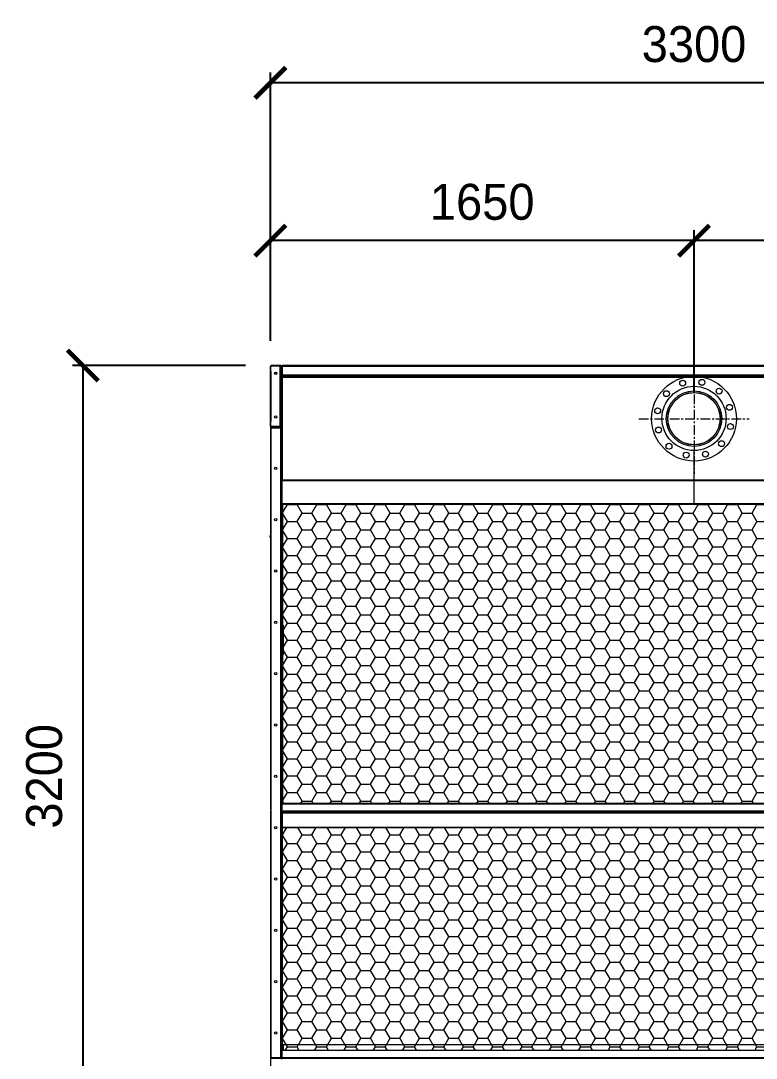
# Model space of a CAD drawing. Header units: millimetres. Extents: x 11674 to 41081, y 10956 to 31751.
# Drawn here: x 29196 to 32061, y 18191 to 22232 of the extents above; entities that cross this region are included whole.
import ezdxf

# ---------------------------------------------------------------- set-up
doc = ezdxf.new("R2010")
doc.units = ezdxf.units.MM
doc.linetypes.add('CENTER', pattern=[2, 1.25, -0.25, 0.25, -0.25])
doc.layers.add('center', color=1, linetype='CENTER')
doc.layers.add('냉각탑_dim', color=1, linetype='Continuous')
doc.styles.add('HY울릉도L', font='')
doc.styles.get('HY울릉도L').set_extended_font_data('HY울릉도L')
doc.dimstyles.new('성지DIM', dxfattribs={"dimtxt": 3.5, "dimasz": 3, "dimexe": 1, "dimexo": 2.5, "dimgap": 2, "dimtad": 1, "dimdec": 0, "dimzin": 3, "dimdsep": 46, "dimtxsty": 'HY울릉도L', "dimblk": 'ARCHTICK', "dimcen": -2, "dimclrd": 256, "dimclre": 256, "dimclrt": 7, "dimadec": 0, "dimazin": 0, "dimtfac": 1, "dimtdec": 0, "dimtofl": 0, "dimtmove": 0, "dimatfit": 3, "dimfxl": 1, "dimtolj": 1, "dimtzin": 0, "dimlwe": -1, "dimarcsym": 0})
pattern_1 = [(0, (-379531.132, -68872.724), (57.15, 32.9955677), [38.1, -76.2]), (120, (-379531.132, -68872.724), (-57.15, 32.995568), [38.1, -76.2]), (60, (-379531.132, -68872.724), (1e-07, 65.9911357), [-76.2, 38.1])]

# ---------------------------------------------------------------- blocks, each defined once
blk = doc.blocks.new('_ArchTick')
at = {"color": 0, "linetype": 'ByBlock', "const_width": 0.15}
blk.add_lwpolyline([(-0.5, -0.5), (0.5, 0.5)], dxfattribs=at)
blk = doc.blocks.new('*D175')
at = {"layer": 'Defpoints', "color": 0, "transparency": 16777216}
for p in [(30168.3, 21375.5), (30168.3, 20885.5), (31818.3, 20681.9)]:
    blk.add_point(p, dxfattribs=at)
at = {"layer": '냉각탑_dim', "transparency": 16777216}
for p, q in [((30168.3, 20985.5), (30168.3, 21415.5)), ((31818.3, 20781.9), (31818.3, 21415.5))]:
    blk.add_line(p, q, dxfattribs=at)
at = {"layer": '냉각탑_dim', "lineweight": -2, "transparency": 16777216}
blk.add_line((31818.3, 21375.5), (30168.3, 21375.5), dxfattribs=at)
at = {"layer": '냉각탑_dim', "lineweight": -2, "transparency": 16777216, "xscale": 120, "yscale": 120, "zscale": 120, "rotation": 180}
blk.add_blockref('_ArchTick', (30168.3, 21375.5), dxfattribs=at)
at = {"layer": '냉각탑_dim', "lineweight": -2, "transparency": 16777216, "xscale": 120, "yscale": 120, "zscale": 120}
blk.add_blockref('_ArchTick', (31818.3, 21375.5), dxfattribs=at)
at = {"layer": '냉각탑_dim', "color": 7, "transparency": 16777216, "insert": (30993.3, 21525.5), "char_height": 140, "attachment_point": 5, "style": 'HY울릉도L'}
blk.add_mtext('\\A1;1650', dxfattribs=at)
blk = doc.blocks.new('*D176')
at = {"layer": 'Defpoints', "color": 0, "transparency": 16777216}
for p in [(31818.3, 21375.5), (33468.3, 20886), (31818.3, 20681.9)]:
    blk.add_point(p, dxfattribs=at)
at = {"layer": '냉각탑_dim', "transparency": 16777216}
for p, q in [((31818.3, 20781.9), (31818.3, 21415.5)), ((33468.3, 20986), (33468.3, 21415.5))]:
    blk.add_line(p, q, dxfattribs=at)
at = {"layer": '냉각탑_dim', "lineweight": -2, "transparency": 16777216}
blk.add_line((33468.3, 21375.5), (31818.3, 21375.5), dxfattribs=at)
at = {"layer": '냉각탑_dim', "lineweight": -2, "transparency": 16777216, "xscale": 120, "yscale": 120, "zscale": 120, "rotation": 180}
blk.add_blockref('_ArchTick', (31818.3, 21375.5), dxfattribs=at)
at = {"layer": '냉각탑_dim', "lineweight": -2, "transparency": 16777216, "xscale": 120, "yscale": 120, "zscale": 120}
blk.add_blockref('_ArchTick', (33468.3, 21375.5), dxfattribs=at)
at = {"layer": '냉각탑_dim', "color": 7, "transparency": 16777216, "insert": (32643.3, 21525.5), "char_height": 140, "attachment_point": 5, "style": 'HY울릉도L'}
blk.add_mtext('\\A1;1650', dxfattribs=at)
blk = doc.blocks.new('*D182')
at = {"layer": 'Defpoints', "color": 0, "transparency": 16777216}
for p in [(30168.3, 21989.9), (30168.3, 20885.5), (33468.3, 20885.5)]:
    blk.add_point(p, dxfattribs=at)
at = {"layer": '냉각탑_dim', "transparency": 16777216}
for p, q in [((30168.3, 20985.5), (30168.3, 22029.9)), ((33468.3, 20985.5), (33468.3, 22029.9))]:
    blk.add_line(p, q, dxfattribs=at)
at = {"layer": '냉각탑_dim', "lineweight": -2, "transparency": 16777216}
blk.add_line((33468.3, 21989.9), (30168.3, 21989.9), dxfattribs=at)
at = {"layer": '냉각탑_dim', "lineweight": -2, "transparency": 16777216, "xscale": 120, "yscale": 120, "zscale": 120, "rotation": 180}
blk.add_blockref('_ArchTick', (30168.3, 21989.9), dxfattribs=at)
at = {"layer": '냉각탑_dim', "lineweight": -2, "transparency": 16777216, "xscale": 120, "yscale": 120, "zscale": 120}
blk.add_blockref('_ArchTick', (33468.3, 21989.9), dxfattribs=at)
at = {"layer": '냉각탑_dim', "color": 7, "transparency": 16777216, "insert": (31818.3, 22139.9), "char_height": 140, "attachment_point": 5, "style": 'HY울릉도L'}
blk.add_mtext('\\A1;3300', dxfattribs=at)
blk = doc.blocks.new('*D183')
at = {"layer": 'Defpoints', "color": 0, "transparency": 16777216}
for p in [(30171.7, 20888.9), (29437.8, 17688.9), (30171.7, 17688.9)]:
    blk.add_point(p, dxfattribs=at)
at = {"layer": '냉각탑_dim', "transparency": 16777216}
for p, q in [((30071.7, 20888.9), (29397.8, 20888.9)), ((30071.7, 17688.9), (29397.8, 17688.9))]:
    blk.add_line(p, q, dxfattribs=at)
at = {"layer": '냉각탑_dim', "lineweight": -2, "transparency": 16777216}
blk.add_line((29437.8, 20888.9), (29437.8, 17688.9), dxfattribs=at)
at = {"layer": '냉각탑_dim', "lineweight": -2, "transparency": 16777216, "xscale": 120, "yscale": 120, "zscale": 120}
for p, rotation in [((29437.8, 20888.9), 90), ((29437.8, 17688.9), 270)]:
    blk.add_blockref('_ArchTick', p, dxfattribs=dict(at, rotation=rotation))
at = {"layer": '냉각탑_dim', "color": 7, "transparency": 16777216, "insert": (29287.8, 19288.9), "char_height": 140, "attachment_point": 5, "rotation": 90, "style": 'HY울릉도L'}
blk.add_mtext('\\A1;3200', dxfattribs=at)
blk = doc.blocks.new('2')
at = {"lineweight": 20}
h = blk.add_hatch(dxfattribs=at)
h.set_pattern_fill('HONEY', scale=12)
h.set_pattern_definition(pattern_1)
h.paths.add_polyline_path([(30215.7, 20349.2), (30215.7, 19182.6), (33426.3, 19182.6), (33426.3, 20349.2)])
h = blk.add_hatch(dxfattribs=at)
h.set_pattern_fill('HONEY', scale=12)
h.set_pattern_definition(pattern_1)
h.paths.add_polyline_path([(30215.7, 19089.3), (30215.7, 18221), (33426.3, 18221), (33426.3, 19089.3)])
at = {"color": 7, "lineweight": 20, "ltscale": 0.006917}
for p, q in [((30168.3, 20868.9), (30168.3, 20885.5)), ((30168.3, 20868.9), (30168.3, 20885.5)), ((30168.3, 20668.9), (30168.3, 20652.3)), ((30168.3, 20652.3), (30168.3, 20668.9))]:
    blk.add_line(p, q, dxfattribs=at)
at = {"color": 7, "lineweight": 20, "ltscale": 0.000833333}
for p, q in [((30168.3, 20868.9), (30170.3, 20868.9)), ((30168.3, 20866.9), (30170.3, 20866.9)), ((30212.3, 20845.2), (30214.3, 20845.2)), ((30212.3, 20843.5), (30214.3, 20843.5)), ((30168.3, 20668.9), (30170.3, 20668.9)), ((30168.3, 20668.9), (30170.3, 20668.9)), ((30214.3, 19808.2), (30212.3, 19808.2)), ((30214.3, 19806.6), (30212.3, 19806.6))]:
    blk.add_line(p, q, dxfattribs=at)
at = {"color": 7, "lineweight": 20, "ltscale": 0.081667}
for p, q in [((30168.3, 20670.9), (30168.3, 20866.9)), ((30171.7, 20670.9), (30171.7, 20866.9))]:
    blk.add_line(p, q, dxfattribs=at)
at = {"color": 7, "lineweight": 20, "ltscale": 0.007958}
for p, q in [((30170.3, 20866.9), (30170.3, 20886)), ((30170.3, 20651.8), (30170.3, 20670.9))]:
    blk.add_line(p, q, dxfattribs=at)
at = {"color": 7, "lineweight": 20, "ltscale": 0.01525}
for p, q in [((30206.9, 20886), (30170.3, 20886)), ((30170.3, 20651.8), (30206.9, 20651.8))]:
    blk.add_line(p, q, dxfattribs=at)
at = {"color": 7, "lineweight": 20, "ltscale": 0.000583333}
for p, q in [((30171.7, 20866.9), (30170.3, 20866.9)), ((30170.3, 20670.9), (30171.7, 20670.9)), ((30212.3, 19153.7), (30213.7, 19153.7)), ((30212.3, 19146.4), (30213.7, 19146.4)), ((30169.9, 18190.9), (30169.9, 18192.3)), ((30207.5, 18190.9), (30207.5, 18192.3)), ((30212.3, 18193.7), (30213.7, 18193.7))]:
    blk.add_line(p, q, dxfattribs=at)
at = {"color": 7, "lineweight": 20, "ltscale": 0.014667}
for p, q in [((30206.9, 20888.9), (30171.7, 20888.9)), ((30171.7, 20888.9), (30206.9, 20888.9)), ((30206.9, 20886.9), (30171.7, 20886.9)), ((30171.7, 20650.9), (30206.9, 20650.9)), ((30206.9, 20650.9), (30171.7, 20650.9)), ((30171.7, 20648.9), (30206.9, 20648.9))]:
    blk.add_line(p, q, dxfattribs=at)
at = {"color": 7, "lineweight": 20, "ltscale": 0.000374085}
blk.add_line((30173.7, 20886), (30173.7, 20886.9), dxfattribs=at)
at = {"color": 7, "lineweight": 20, "ltscale": 0.000833263}
blk.add_line((30206.9, 20888.9), (30208.9, 20888.9), dxfattribs=at)
at = {"color": 7, "lineweight": 20, "ltscale": 0.000375}
for p, q in [((30206.9, 20886), (30206.9, 20886.9)), ((30213.5, 20845.2), (30213.5, 20846.1)), ((30206.9, 20651.8), (30206.9, 20650.9))]:
    blk.add_line(p, q, dxfattribs=at)
at = {"color": 7, "lineweight": 20, "ltscale": 0.001002}
for p, q in [((30209.3, 20886.9), (30206.9, 20886.9)), ((30209.3, 20650.9), (30206.9, 20650.9))]:
    blk.add_line(p, q, dxfattribs=at)
at = {"color": 7, "lineweight": 20, "ltscale": 0.097583}
blk.add_line((30206.9, 20651.8), (30206.9, 20886), dxfattribs=at)
at = {"color": 7, "lineweight": 20, "ltscale": 0.000448698}
for p, q in [((30209.7, 20887.5), (30208.8, 20886.9)), ((30209.7, 20650.2), (30208.8, 20650.9))]:
    blk.add_line(p, q, dxfattribs=at)
at = {"color": 7, "lineweight": 20, "ltscale": 0.000272626}
blk.add_line((30208.9, 20888.9), (30208.9, 20888.2), dxfattribs=at)
at = {"color": 7, "lineweight": 20, "ltscale": 0.000736965}
blk.add_line((30211.7, 20887.2), (30209.9, 20887.2), dxfattribs=at)
at = {"color": 7, "lineweight": 20, "ltscale": 8.05106e-06}
blk.add_line((30210.3, 20885.5), (30210.3, 20885.5), dxfattribs=at)
blk.add_line((30210.3, 20885.5), (30210.3, 20885.5), dxfattribs=at)
at = {"color": 7, "lineweight": 20, "ltscale": 0.097167}
blk.add_line((30210.3, 20652.3), (30210.3, 20885.5), dxfattribs=at)
at = {"color": 7, "lineweight": 20, "ltscale": 0.000414935}
for p, q in [((30211.3, 20887.9), (30210.6, 20887.2)), ((30214, 20887.2), (30213.3, 20887.9))]:
    blk.add_line(p, q, dxfattribs=at)
at = {"color": 7, "lineweight": 20, "ltscale": 0.000125672}
blk.add_line((30212.6, 20886.9), (30212.3, 20886.9), dxfattribs=at)
at = {"color": 7, "lineweight": 20, "ltscale": 0.00012559}
blk.add_line((30212.6, 20886.9), (30212.3, 20886.9), dxfattribs=at)
at = {"color": 7, "lineweight": 20, "ltscale": 0.000562231}
blk.add_line((30212.3, 20885.5), (30212.3, 20886.9), dxfattribs=at)
at = {"color": 7, "lineweight": 20, "ltscale": 0.013833}
for p, q in [((30212.3, 20885.5), (30212.3, 20852.3)), ((30214, 20885.5), (30214, 20852.3))]:
    blk.add_line(p, q, dxfattribs=at)
at = {"color": 7, "lineweight": 20, "ltscale": 0.000708333}
for p, q in [((30214, 20885.5), (30212.3, 20885.5)), ((30212.3, 20845.2), (30212.3, 20843.5)), ((30214.3, 20845.2), (30214.3, 20843.5)), ((30215.7, 19150.9), (30215.7, 19149.2)), ((30242.3, 19149.2), (30242.3, 19150.9)), ((31371.8, 19149.2), (31371.8, 19150.9)), ((31375.2, 19149.2), (31375.2, 19150.9)), ((31393.4, 19149.2), (31393.4, 19150.9)), ((31396.8, 19149.2), (31396.8, 19150.9))]:
    blk.add_line(p, q, dxfattribs=at)
at = {"color": 7, "lineweight": 20, "ltscale": 0.000561904}
blk.add_line((30212.3, 20850.9), (30212.3, 20852.2), dxfattribs=at)
at = {"color": 7, "lineweight": 20, "ltscale": 0.000125435}
blk.add_line((30212.6, 20850.9), (30212.3, 20850.9), dxfattribs=at)
at = {"color": 7, "lineweight": 20, "ltscale": 0.002375}
blk.add_line((30212.3, 20845.2), (30212.3, 20850.9), dxfattribs=at)
at = {"color": 7, "lineweight": 20, "ltscale": 0.001131}
blk.add_line((30214, 20885.5), (30214, 20888.2), dxfattribs=at)
at = {"color": 7, "lineweight": 20}
for p, q in [((33422.6, 20885.5), (30214, 20885.5)), ((30214, 20852.3), (33422.6, 20852.3)), ((33420.9, 20888.9), (30215.7, 20888.9)), ((30214, 20848.9), (33422.6, 20848.9)), ((30215.7, 20846.9), (33420.9, 20846.9)), ((30215.7, 20843.5), (33420.9, 20843.5)), ((31762.3, 20847.3), (30424, 20847.3)), ((30207.5, 20650.9), (30207.5, 18192.3)), ((30210.3, 20652.3), (30210.3, 18193.7)), ((30169.5, 20645.5), (30169.5, 18192.3)), ((33426.3, 20442.5), (30215.7, 20442.5)), ((33426.3, 20439.3), (30215.7, 20439.3)), ((30207.5, 20349.2), (33426.3, 20349.2)), ((30210.3, 20351.7), (33426.3, 20351.7)), ((30213.7, 19153.9), (33422.9, 19153.9)), ((32682.7, 19181), (30213.9, 19181)), ((32682.7, 19182.6), (30218.3, 19182.6)), ((30213.7, 19146.6), (33422.9, 19146.6)), ((30215.1, 19150.9), (33421.5, 19150.9)), ((30215.1, 19149.2), (33421.5, 19149.2)), ((30213.7, 19089.3), (33422.9, 19089.3)), ((30213.7, 19089.2), (33422.9, 19089.2)), ((33422.9, 19089), (30213.7, 19089)), ((32682.7, 18242.6), (30218.3, 18242.6)), ((30213.7, 18193.9), (33422.9, 18193.9)), ((32682.7, 18221), (30213.9, 18221)), ((30215.1, 18190.9), (33421.5, 18190.9))]:
    blk.add_line(p, q, dxfattribs=at)
at = {"color": 7, "lineweight": 20, "ltscale": 0.001417}
for p, q in [((30214, 20852.3), (30214, 20848.9)), ((30215.7, 20843.5), (30212.3, 20843.5)), ((30215.7, 20843.5), (30215.7, 20846.9)), ((31818.3, 20843.5), (31818.3, 20846.9)), ((30168.3, 20670.9), (30171.7, 20670.9))]:
    blk.add_line(p, q, dxfattribs=at)
at = {"color": 7, "lineweight": 20, "ltscale": 4.99865e-05}
blk.add_line((30215.6, 20888.9), (30215.7, 20888.9), dxfattribs=at)
at = {"color": 7, "lineweight": 20, "ltscale": 1.75167e-05}
blk.add_line((30215.7, 20888.9), (30215.7, 20888.9), dxfattribs=at)
at = {"color": 7, "lineweight": 20, "ltscale": 1.55221e-05}
blk.add_line((30215.7, 20888.9), (30215.7, 20888.9), dxfattribs=at)
at = {"color": 7, "lineweight": 20, "ltscale": 4.33485e-05}
blk.add_line((30217.6, 20888.9), (30217.7, 20888.9), dxfattribs=at)
at = {"color": 7, "lineweight": 20, "ltscale": 4.06755e-05}
blk.add_line((30217.6, 20888.9), (30217.7, 20888.9), dxfattribs=at)
at = {"color": 7, "lineweight": 20, "ltscale": 3.95576e-05}
blk.add_line((30217.6, 20888.9), (30217.7, 20888.9), dxfattribs=at)
at = {"color": 7, "lineweight": 20, "ltscale": 3.00579e-05}
blk.add_line((30217.7, 20888.9), (30217.7, 20888.9), dxfattribs=at)
at = {"color": 7, "lineweight": 20, "ltscale": 1.78003e-05}
blk.add_line((30217.7, 20888.9), (30217.7, 20888.9), dxfattribs=at)
at = {"color": 7, "lineweight": 20, "ltscale": 1.24791e-05}
blk.add_line((30217.7, 20888.9), (30217.7, 20888.9), dxfattribs=at)
at = {"color": 7, "lineweight": 20, "ltscale": 2.871e-05}
blk.add_line((30217.7, 20888.9), (30217.7, 20888.9), dxfattribs=at)
at = {"color": 7, "lineweight": 20, "ltscale": 0.000833337}
blk.add_line((30212.3, 20843.5), (30210.3, 20843.5), dxfattribs=at)
at = {"color": 7, "lineweight": 20, "ltscale": 0.053167}
blk.add_line((30210.3, 20843.5), (30210.3, 20715.9), dxfattribs=at)
at = {"color": 7, "lineweight": 20, "ltscale": 0.000707554}
blk.add_line((30212.3, 20848.9), (30214, 20848.9), dxfattribs=at)
at = {"color": 7, "lineweight": 20, "ltscale": 0.000707705}
blk.add_line((30212.3, 20846.9), (30214, 20846.9), dxfattribs=at)
at = {"color": 7, "lineweight": 20, "ltscale": 0.142705}
for p, q in [((30212.3, 20501), (30212.3, 20843.5)), ((30215.7, 20439.3), (30215.7, 20843.5))]:
    blk.add_line(p, q, dxfattribs=at)
at = {"color": 7, "lineweight": 20, "ltscale": 0.00075}
blk.add_line((30215.3, 20846.1), (30213.5, 20846.1), dxfattribs=at)
at = {"color": 7, "lineweight": 20, "ltscale": 5.91962e-05}
blk.add_line((30213.8, 20846.1), (30213.7, 20846.2), dxfattribs=at)
at = {"color": 7, "lineweight": 20, "ltscale": 0.000832499}
blk.add_line((30214, 20848.9), (30214, 20846.9), dxfattribs=at)
at = {"color": 7, "lineweight": 20, "ltscale": 0.000333342}
blk.add_line((30214, 20846.9), (30214, 20846.1), dxfattribs=at)
at = {"color": 7, "lineweight": 20, "ltscale": 0.000708193}
blk.add_line((30214, 20846.9), (30215.7, 20846.9), dxfattribs=at)
at = {"color": 7, "lineweight": 20, "ltscale": 0.000166667}
blk.add_line((30215.7, 20846.1), (30215.3, 20846.1), dxfattribs=at)
at = {"color": 7, "lineweight": 20, "ltscale": 5.54767e-06}
blk.add_line((30215.7, 20846.9), (30215.7, 20846.9), dxfattribs=at)
at = {"color": 7, "lineweight": 20, "ltscale": 1.09406e-05}
blk.add_line((30215.7, 20846.9), (30215.7, 20846.9), dxfattribs=at)
at = {"color": 7, "lineweight": 20, "ltscale": 0.00067235}
blk.add_line((30248.9, 20847.3), (30248.9, 20848.9), dxfattribs=at)
at = {"color": 7, "lineweight": 20, "ltscale": 0.043924}
blk.add_line((30354.4, 20847.3), (30248.9, 20847.3), dxfattribs=at)
at = {"color": 7, "lineweight": 20, "ltscale": 0.000160787}
blk.add_line((30248.9, 20846.9), (30248.9, 20847.3), dxfattribs=at)
at = {"color": 7, "lineweight": 20, "ltscale": 0.001149}
for p, q in [((30352.8, 20848.9), (30354.7, 20846.9)), ((30360, 20848.9), (30361.9, 20846.9)), ((30375.4, 20846.9), (30373.5, 20848.9)), ((30401.1, 20848.9), (30403, 20846.9)), ((30416.5, 20846.9), (30414.6, 20848.9)), ((30423.7, 20846.9), (30421.8, 20848.9)), ((30424.3, 20846.9), (30422.4, 20848.9))]:
    blk.add_line(p, q, dxfattribs=at)
at = {"color": 7, "lineweight": 20, "ltscale": 5.44556e-06}
blk.add_line((31086, 20846.9), (31085.9, 20846.9), dxfattribs=at)
at = {"color": 7, "lineweight": 20, "ltscale": 9.52934e-06}
blk.add_line((31086, 20846.9), (31085.9, 20846.9), dxfattribs=at)
at = {"color": 7, "lineweight": 20, "ltscale": 5.46643e-06}
blk.add_line((31094.2, 20846.9), (31094.2, 20846.9), dxfattribs=at)
at = {"color": 7, "lineweight": 20, "ltscale": 9.52935e-06}
blk.add_line((31094.2, 20846.9), (31094.2, 20846.9), dxfattribs=at)
at = {"color": 7, "lineweight": 20, "ltscale": 0.00083348}
blk.add_line((31612.3, 20846.9), (31612.3, 20848.9), dxfattribs=at)
at = {"color": 7, "lineweight": 20, "ltscale": 0.014833}
blk.add_line((31818.3, 20807.9), (31818.3, 20843.5), dxfattribs=at)
at = {"color": 7, "lineweight": 20, "ltscale": 0.000833322}
blk.add_line((32024.3, 20848.9), (32024.3, 20846.9), dxfattribs=at)
at = {"color": 7, "lineweight": 20, "ltscale": 0.000833201}
blk.add_line((30210.3, 20715.9), (30212.3, 20715.9), dxfattribs=at)
at = {"color": 7, "lineweight": 20, "ltscale": 0.403744}
blk.add_line((30212.3, 20717.1), (30212.3, 19808.2), dxfattribs=at)
at = {"color": 7, "lineweight": 20, "ltscale": 0.352083}
blk.add_line((30168.3, 20670.9), (30168.3, 20225.9), dxfattribs=at)
at = {"color": 7, "lineweight": 20, "ltscale": 0.000957772}
blk.add_line((30170.3, 20646.9), (30170.3, 20649.2), dxfattribs=at)
at = {"color": 7, "lineweight": 20, "ltscale": 0.000375915}
blk.add_line((30173.7, 20650.9), (30173.7, 20651.8), dxfattribs=at)
at = {"color": 7, "lineweight": 20, "ltscale": 0.000832784}
blk.add_line((30173.7, 20646.9), (30173.7, 20648.9), dxfattribs=at)
at = {"color": 7, "lineweight": 20, "ltscale": 0.001261}
blk.add_line((30208.9, 20646.5), (30208.9, 20649.5), dxfattribs=at)
at = {"color": 7, "lineweight": 20, "ltscale": 1.56939e-05}
blk.add_line((30210.3, 20652.2), (30210.3, 20652.3), dxfattribs=at)
at = {"color": 7, "lineweight": 20, "ltscale": 8.33834e-06}
blk.add_line((30210.3, 20652.3), (30210.3, 20652.3), dxfattribs=at)
at = {"color": 7, "lineweight": 20, "ltscale": 0.000500046}
for p, q in [((30169.5, 20645.5), (30168.3, 20645.5)), ((30169.5, 18192.3), (30168.3, 18192.3))]:
    blk.add_line(p, q, dxfattribs=at)
at = {"color": 7, "lineweight": 20, "ltscale": 0.015833}
for p, q in [((30207.5, 20645.5), (30169.5, 20645.5)), ((30207.5, 18192.3), (30169.5, 18192.3))]:
    blk.add_line(p, q, dxfattribs=at)
at = {"color": 7, "lineweight": 20, "ltscale": 0.015667}
for p, q in [((30169.9, 20646.9), (30207.5, 20646.9)), ((30169.9, 18190.9), (30207.5, 18190.9))]:
    blk.add_line(p, q, dxfattribs=at)
at = {"color": 7, "lineweight": 20, "ltscale": 0.000583334}
for p, q in [((30169.9, 20646.9), (30169.9, 20645.5)), ((30207.5, 20646.9), (30207.5, 20645.5))]:
    blk.add_line(p, q, dxfattribs=at)
at = {"color": 7, "lineweight": 20, "ltscale": 0.000912135}
for p, q in [((30207.5, 20645.5), (30209.7, 20645.5)), ((30209.7, 18192.3), (30207.5, 18192.3))]:
    blk.add_line(p, q, dxfattribs=at)
at = {"color": 7, "lineweight": 20, "ltscale": 0.000341711}
for p, q in [((30209.5, 20646.1), (30208.9, 20645.5)), ((30213.2, 19151.7), (30213.7, 19152.3)), ((30213.2, 19148.4), (30213.7, 19147.8)), ((30209.5, 18191.7), (30208.9, 18192.3)), ((30213.2, 18191.7), (30213.7, 18192.3))]:
    blk.add_line(p, q, dxfattribs=at)
at = {"color": 7, "lineweight": 20, "ltscale": 3.11303e-05}
blk.add_line((30210.3, 20644.2), (30210.3, 20644.1), dxfattribs=at)
at = {"color": 7, "lineweight": 20, "ltscale": 3.11304e-05}
blk.add_line((30210.3, 20644.2), (30210.3, 20644.1), dxfattribs=at)
at = {"color": 7, "lineweight": 20, "ltscale": 8.83136e-06}
blk.add_line((30210.3, 20644.1), (30210.3, 20644.1), dxfattribs=at)
at = {"color": 7, "lineweight": 20, "ltscale": 8.87683e-06}
blk.add_line((30210.3, 20644.1), (30210.3, 20644.1), dxfattribs=at)
at = {"color": 7, "lineweight": 20, "ltscale": 1.44681e-05}
blk.add_line((30210.3, 20644.1), (30210.3, 20644.1), dxfattribs=at)
at = {"color": 7, "lineweight": 20, "ltscale": 0.024121}
blk.add_line((31818.3, 20500), (31818.3, 20557.9), dxfattribs=at)
at = {"color": 7, "lineweight": 20, "ltscale": 0.036483}
blk.add_line((31818.3, 20351.7), (31818.3, 20516.9), dxfattribs=at)
at = {"color": 7, "lineweight": 20, "ltscale": 0.001354}
blk.add_line((31818.3, 20442.5), (31818.3, 20439.3), dxfattribs=at)
at = {"color": 7, "lineweight": 20, "ltscale": 0.392019}
blk.add_line((30214.3, 20351.7), (30214.3, 19808.2), dxfattribs=at)
at = {"color": 7, "lineweight": 20, "ltscale": 0.363192}
blk.add_line((30215.7, 20351.7), (30215.7, 19877.4), dxfattribs=at)
at = {"color": 7, "lineweight": 20, "ltscale": 0.002167}
for p, q in [((30166.7, 20225.9), (30166.7, 20220.7)), ((30217.8, 19832.2), (30217.8, 19837.4)), ((30217.8, 19807.6), (30217.8, 19802.4))]:
    blk.add_line(p, q, dxfattribs=at)
at = {"color": 7, "lineweight": 20, "ltscale": 0.000666667}
for p, q in [((30168.3, 20225.9), (30166.7, 20225.9)), ((30168.3, 20220.7), (30166.7, 20220.7)), ((30212.3, 19182.9), (30213.9, 19182.9))]:
    blk.add_line(p, q, dxfattribs=at)
at = {"color": 7, "lineweight": 20, "ltscale": 0.441833}
blk.add_line((30168.3, 20220.7), (30168.3, 19160.3), dxfattribs=at)
at = {"color": 7, "lineweight": 20, "ltscale": 0.047917}
for p, q in [((30214.6, 19877.4), (30214.6, 19762.4)), ((30217.8, 19877.4), (30217.8, 19762.4))]:
    blk.add_line(p, q, dxfattribs=at)
at = {"color": 7, "lineweight": 20, "ltscale": 0.001333}
for p, q in [((30214.6, 19877.4), (30217.8, 19877.4)), ((30214.6, 19762.4), (30217.8, 19762.4))]:
    blk.add_line(p, q, dxfattribs=at)
at = {"color": 7, "lineweight": 20, "ltscale": 0.000658263}
blk.add_line((30212.3, 19808.2), (30212.3, 19806.6), dxfattribs=at)
at = {"color": 7, "lineweight": 20, "ltscale": 0.259889}
blk.add_line((30212.3, 19182.9), (30212.3, 19806.6), dxfattribs=at)
at = {"color": 7, "lineweight": 20, "ltscale": 0.001329}
blk.add_line((30214.3, 19808.2), (30214.3, 19805), dxfattribs=at)
at = {"color": 7, "lineweight": 20, "ltscale": 0.260664}
blk.add_line((30214.3, 19181), (30214.3, 19806.6), dxfattribs=at)
at = {"color": 7, "lineweight": 20, "ltscale": 0.01025}
blk.add_line((30217.8, 19832.2), (30217.8, 19807.6), dxfattribs=at)
at = {"color": 7, "lineweight": 20, "ltscale": 0.242234}
blk.add_line((30215.7, 19762.4), (30215.7, 19181), dxfattribs=at)
at = {"color": 7, "lineweight": 20, "ltscale": 0.44375}
blk.add_line((30168.3, 19155.1), (30168.3, 18090.1), dxfattribs=at)
at = {"color": 7, "lineweight": 20, "ltscale": 0.012167}
for p, q in [((30212.3, 19153.7), (30212.3, 19182.9)), ((30212.3, 19117.2), (30212.3, 19146.4)), ((30212.3, 18193.7), (30212.3, 18222.9))]:
    blk.add_line(p, q, dxfattribs=at)
at = {"color": 7, "lineweight": 20, "ltscale": 0.003004}
blk.add_line((30212.3, 19146.4), (30212.3, 19153.6), dxfattribs=at)
at = {"color": 7, "lineweight": 20, "ltscale": 0.01129}
for p, q in [((30213.7, 19153.9), (30213.7, 19181)), ((30213.7, 18193.9), (30213.7, 18221))]:
    blk.add_line(p, q, dxfattribs=at)
at = {"color": 7, "lineweight": 20, "ltscale": 0.000967409}
for p, q in [((30213.7, 19151.6), (30213.7, 19153.9)), ((30213.7, 18191.6), (30213.7, 18193.9))]:
    blk.add_line(p, q, dxfattribs=at)
at = {"color": 7, "lineweight": 20, "ltscale": 0.000666714}
blk.add_line((30218.3, 19182.6), (30218.3, 19181), dxfattribs=at)
at = {"color": 7, "lineweight": 20, "ltscale": 0.372625}
blk.add_line((30212.3, 18222.9), (30212.3, 19117.2), dxfattribs=at)
at = {"color": 7, "lineweight": 20, "ltscale": 0.000583332}
blk.add_line((30212.3, 19117.2), (30213.7, 19117.2), dxfattribs=at)
at = {"color": 7, "lineweight": 20, "ltscale": 0.000849957}
blk.add_line((30213.7, 19148.7), (30213.7, 19146.6), dxfattribs=at)
at = {"color": 7, "lineweight": 20, "ltscale": 0.023877}
blk.add_line((30213.7, 19146.6), (30213.7, 19089.3), dxfattribs=at)
at = {"color": 7, "lineweight": 20, "ltscale": 0.000805508}
blk.add_line((30214.3, 19149.1), (30214.3, 19151), dxfattribs=at)
at = {"color": 7, "lineweight": 20, "ltscale": 4.78227e-06}
blk.add_line((30215.1, 19149.2), (30215.1, 19149.2), dxfattribs=at)
at = {"color": 7, "lineweight": 20, "ltscale": 0.001029}
for p, q in [((31486.1, 19150.9), (31484.3, 19149.2)), ((31550.3, 19149.2), (31552, 19150.9)), ((31557.8, 19149.2), (31559.6, 19150.9))]:
    blk.add_line(p, q, dxfattribs=at)
at = {"color": 7, "lineweight": 20, "ltscale": 0.001028}
for p, q in [((31487, 19150.9), (31485.2, 19149.2)), ((31494.6, 19150.9), (31492.8, 19149.2)), ((31507, 19149.2), (31508.8, 19150.9)), ((31537.8, 19150.9), (31536, 19149.2))]:
    blk.add_line(p, q, dxfattribs=at)
at = {"color": 7, "lineweight": 20, "ltscale": 5.81038e-05}
blk.add_line((30213.7, 19089), (30213.7, 19089.3), dxfattribs=at)
at = {"color": 7, "lineweight": 20, "ltscale": 0.009}
blk.add_line((30218.3, 18242.6), (30218.3, 18221), dxfattribs=at)
at = {"color": 7, "lineweight": 20, "ltscale": 0.00126}
blk.add_line((30208.9, 18188.2), (30208.9, 18191.3), dxfattribs=at)
at = {"color": 7, "lineweight": 20, "ltscale": 1.84442e-05}
blk.add_line((30210.3, 18193.6), (30210.3, 18193.7), dxfattribs=at)
at = {"color": 7, "lineweight": 20, "ltscale": 1.85381e-05}
blk.add_line((30210.3, 18193.6), (30210.3, 18193.7), dxfattribs=at)
at = {"color": 7, "lineweight": 20, "ltscale": 2.99318e-05}
blk.add_line((30210.3, 18193.6), (30210.3, 18193.7), dxfattribs=at)
blk.add_line((30210.3, 18193.6), (30210.3, 18193.7), dxfattribs=at)
at = {"color": 7, "lineweight": 20, "ltscale": 1.47704e-05}
blk.add_line((30210.3, 18193.6), (30210.3, 18193.7), dxfattribs=at)
at = {"color": 7, "lineweight": 20, "ltscale": 0.002815}
blk.add_line((30212.3, 18186.9), (30212.3, 18193.6), dxfattribs=at)
at = {"color": 7, "lineweight": 20, "ltscale": 0.000881921}
blk.add_line((30214.3, 18188.9), (30214.3, 18191), dxfattribs=at)
at = {"color": 0, "lineweight": 20, "elevation": 0}
for points in [[(30215.7, 20349.2), (33426.3, 20349.2), (33426.3, 19182.6), (30215.7, 19182.6)], [(30215.7, 19089.3), (33426.3, 19089.3), (33426.3, 18221), (30215.7, 18221)]]:
    blk.add_lwpolyline(points, close=True, dxfattribs=at)
at = {"color": 7, "lineweight": 20}
for centre, radius in [((30189.3, 20858.9), 4.5), ((31818.3, 20681.9), 165), ((31774.1, 20820), 11.5), ((31849.1, 20823.6), 11.5), ((31818.3, 20682.9), 125), ((31711, 20779.4), 11.5), ((31818.3, 20681.9), 108.2), ((31818.3, 20681.9), 102.5), ((31818.3, 20681.9), 101.8), ((31915.8, 20789.2), 11.5), ((31956.4, 20726.1), 11.5), ((30189.3, 20688.9), 4.5), ((31676.6, 20712.6), 11.5), ((31680.2, 20637.7), 11.5), ((31960, 20651.1), 11.5), ((31720.9, 20574.5), 11.5), ((31925.7, 20584.4), 11.5), ((31787.6, 20540.2), 11.5), ((31862.6, 20543.8), 11.5), ((30189.3, 20488.9), 4.5), ((30189.3, 20288.9), 4.5), ((30189.3, 20288.9), 4.5), ((30189.3, 20088.9), 4.5), ((30189.3, 20088.9), 4.5), ((30189.3, 19888.9), 4.5), ((30189.3, 19688.9), 4.5), ((30189.3, 19488.9), 4.5), ((30189.3, 19288.9), 4.5), ((30189.3, 19088.9), 4.5), ((30189.3, 18888.9), 4.5), ((30189.3, 18688.9), 4.5), ((30189.3, 18488.9), 4.5), ((30189.3, 18288.9), 4.5)]:
    blk.add_circle(centre, radius, dxfattribs=at)
for centre, radius, start, end in [((30171.7, 20885.5), 3.4, 90, 180), ((30171.7, 20885.5), 3.4, 90, 180), ((30171.7, 20885.5), 1.4, 90, 159.0752), ((30191.3, 20864.9), 4.5, 206.2136, 296.9187), ((30191.3, 20864.9), 3, 210.8421, 292.3085), ((30206.9, 20885.5), 3.4, 37.0589, 90), ((30206.9, 20885.5), 3.4, 0, 90), ((30208.9, 20885.5), 3.4, 0.7421, 90), ((30215.7, 20885.5), 3.4, 90, 180), ((30215.7, 20852.3), 3.4, 180, 240), ((31085.9, 20885.5), 3.4, 89.1059, 90), ((31094.2, 20885.5), 3.4, 90, 90.8941), ((31814.4, 20885.5), 3.4, 89.1059, 90), ((31822.7, 20885.5), 3.4, 90, 90.8941), ((30215.7, 20843.5), 3.4, 130.3202, 150.009), ((30215.7, 20843.5), 3.4, 120.0016, 130.1223), ((30171.7, 20652.3), 3.4, 180, 270), ((30171.7, 20652.3), 1.4, 200.9374, 270), ((30171.7, 20652.3), 1.4, 200.9249, 270), ((30206.9, 20652.3), 3.4, 270, 0), ((30171.1, 20644.1), 2.8, 115.3772, 150), ((30207.5, 20644.1), 2.8, 0, 90), ((30223, 19832.2), 5.2, 90, 90.117), ((30215.1, 19153.7), 2.8, 180, 270), ((30215.1, 19146.4), 2.8, 90, 180), ((30171.1, 18193.7), 2.8, 210, 244.6228), ((30207.5, 18193.7), 2.8, 270, 0), ((30215.1, 18193.7), 2.8, 180, 270)]:
    blk.add_arc(centre, radius, start, end, dxfattribs=at)
for centre, major_axis, start_param, end_param in [((30215.7, 19805), (1.4, 0), 3.141593, 3.808775), ((30215.7, 19805), (3.4, 0), 4.287999, 4.382994), ((30215.7, 19803.5), (-3.4, 0), 5.041784, 5.136779), ((30215.7, 19803.4), (1.4, 0), 3.141593, 3.808775)]:
    blk.add_ellipse(centre, major_axis=major_axis, ratio=0.087156, start_param=start_param, end_param=end_param, dxfattribs=at)
for points, knots in [([(30209.3, 20886.9), (30209.7, 20886.6), (30210, 20886.4), (30210.2, 20886.1), (30210.3, 20885.9), (30210.3, 20885.6), (30210.3, 20885.5), (30210.3, 20885.5), (30210.3, 20885.5)], [0, 0, 0, 0, 0, 0, 4.644554, 4.644554, 4.644554, 5.125492, 5.125492, 5.125492, 5.125492, 5.125492, 5.125492]), ([(30210.3, 20715.9), (30210.3, 20716), (30210.4, 20716.1), (30210.5, 20716.2), (30210.7, 20716.4), (30211.2, 20716.7), (30211.5, 20716.8), (30211.9, 20716.9), (30212.3, 20717.1)], [0, 0, 0, 0, 0, 0, 2.034087, 2.034087, 2.034087, 5.485626, 5.485626, 5.485626, 5.485626, 5.485626, 5.485626]), ([(30209.3, 20650.9), (30209.7, 20651.1), (30210, 20651.4), (30210.2, 20651.6), (30210.3, 20651.9), (30210.3, 20652.2), (30210.3, 20652.2), (30210.3, 20652.3), (30210.3, 20652.3)], [0, 0, 0, 0, 0, 0, 4.644554, 4.644554, 4.644554, 5.125492, 5.125492, 5.125492, 5.125492, 5.125492, 5.125492])]:
    blk.add_open_spline(points, degree=5, knots=knots, dxfattribs=at)
for points in [[(30211.7, 20887.2), (30211.9, 20886.9), (30212.1, 20886.5), (30212.3, 20886.2), (30212.3, 20885.8), (30212.3, 20885.5)], [(30214, 20888.2), (30214.4, 20888.5), (30214.7, 20888.7), (30215.1, 20888.8), (30215.4, 20888.9), (30215.7, 20888.9)], [(30209.7, 20645.5), (30210, 20645.2), (30210.1, 20644.9), (30210.3, 20644.7), (30210.3, 20644.4), (30210.3, 20644.1)], [(30213.7, 19151.6), (30214, 19151.3), (30214.3, 19151.1), (30214.6, 19151), (30214.9, 19150.9), (30215.1, 19150.9)], [(30213.7, 19148.7), (30214, 19148.9), (30214.3, 19149), (30214.6, 19149.1), (30214.9, 19149.2), (30215.1, 19149.2)], [(30209.7, 18192.3), (30210, 18192.6), (30210.1, 18192.8), (30210.3, 18193.1), (30210.3, 18193.4), (30210.3, 18193.7)], [(30213.7, 18191.6), (30214, 18191.3), (30214.3, 18191.1), (30214.6, 18191), (30214.9, 18190.9), (30215.1, 18190.9)]]:
    blk.add_open_spline(points, degree=5, dxfattribs=at)
at = {"layer": 'center', "lineweight": 20, "ltscale": 30}
for p, q in [((31818.3, 20896.4), (31818.3, 20467.4)), ((31603.8, 20681.9), (32032.8, 20681.9))]:
    blk.add_line(p, q, dxfattribs=at)

msp = doc.modelspace()

# ---------------------------------------------------------------- block references
msp.add_blockref('2', (0, 0))

# ---------------------------------------------------------------- dimensions: what is measured, and where the dimension line sits
at = {"layer": '냉각탑_dim'}
for base, p1, p2, picture, middle in [((30168.3, 21989.9), (33468.3, 20885.5), (30168.3, 20885.5), '*D182', (31818.3, 22139.9)), ((30168.3, 21375.5), (31818.3, 20681.9), (30168.3, 20885.5), '*D175', (30993.3, 21525.5)), ((31818.3, 21375.5), (33468.3, 20886), (31818.3, 20681.9), '*D176', (32643.3, 21525.5))]:
    dim = msp.add_linear_dim(base=base, p1=p1, p2=p2, dimstyle='성지DIM', override={"dimscale": 40}, dxfattribs=at)
    dim.commit()
    dim.dimension.update_dxf_attribs({"geometry": picture, "text_midpoint": middle})
dim = msp.add_linear_dim(base=(29437.8, 17688.9), p1=(30171.7, 20888.9), p2=(30171.7, 17688.9), angle=90, dimstyle='성지DIM', override={"dimscale": 40}, dxfattribs=at)
dim.commit()
dim.dimension.update_dxf_attribs({"geometry": '*D183', "text_midpoint": (29287.8, 19288.9)})

doc.saveas('drawing.dxf')
